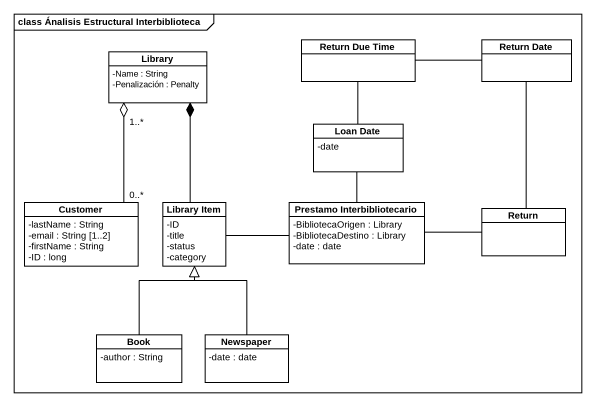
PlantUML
@startuml
mainframe class Ánalisis Estructural Interbiblioteca
hide circle
hide empty members
skinparam classAttributeIconSize 0
class "Return Due Time" as Return_Due_Time
class "Return Date" as Return_Date
class Library {
  -Name : String
  -Penalización : Penalty
}
class "Loan Date" as Loan_Date {
  -date
}
class Customer {
  -lastName : String
  -email : String [1..2]
  -firstName : String
  -ID : long
}
class "Library Item" as Library_Item {
  -ID
  -title
  -status
  -category
}
class "Prestamo Interbibliotecario" as Prestamo_Interbibliotecario {
  -BibliotecaOrigen : Library
  -BibliotecaDestino : Library
  -date : date
}
class "Return" as Return_
class Book {
  -author : String
}
class Newspaper {
  -date : date
}
Return_Due_Time -right- Return_Date
Return_Date -- Return_
Library "1..*" o-- "0..*" Customer
Library *-- Library_Item
Loan_Date -up- Return_Due_Time
Prestamo_Interbibliotecario -up- Loan_Date
Prestamo_Interbibliotecario -left- Library_Item
Return_ -left- Prestamo_Interbibliotecario
Book -up-|> Library_Item
Newspaper -up-|> Library_Item
@enduml
